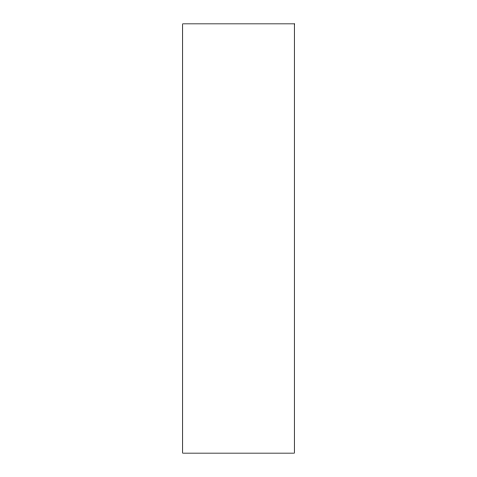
<?xml version="1.0" encoding="UTF-8"?>
<svg xmlns="http://www.w3.org/2000/svg" width="477" height="477" viewBox="0 0 477 477"><rect width="100%" height="100%" fill="white"/><g stroke="black" fill="none" stroke-linecap="round" stroke-linejoin="round"><path stroke-width="0.72" d="M294.309 23.85L182.691 23.85L182.691 453.15L294.309 453.15L294.309 23.85"/></g></svg>
